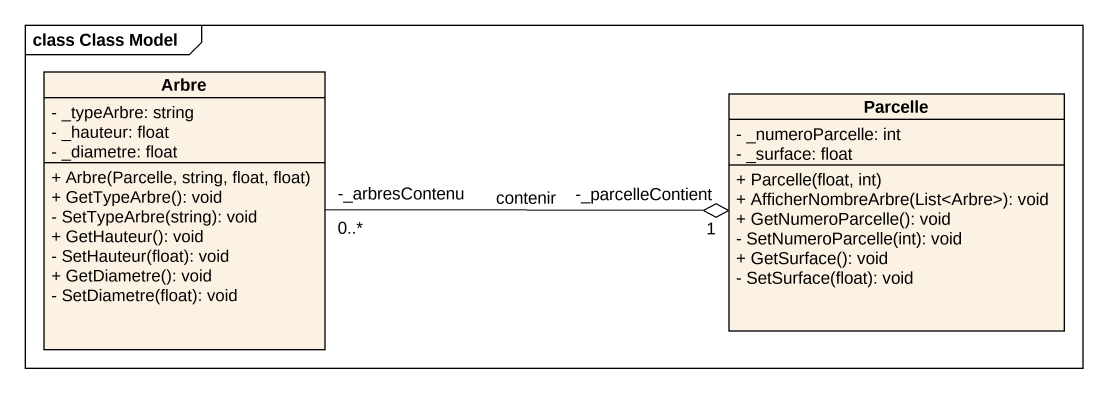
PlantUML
@startuml
mainframe class Class Model
hide circle
hide empty members
skinparam classAttributeIconSize 0
class Arbre {
  - _typeArbre: string
  - _hauteur: float
  - _diametre: float
  + Arbre(Parcelle, string, float, float)
  + GetTypeArbre(): void
  - SetTypeArbre(string): void
  + GetHauteur(): void
  - SetHauteur(float): void
  + GetDiametre(): void
  - SetDiametre(float): void
}
class Parcelle {
  - _numeroParcelle: int
  - _surface: float
  + Parcelle(float, int)
  + AfficherNombreArbre(List<Arbre>): void
  + GetNumeroParcelle(): void
  - SetNumeroParcelle(int): void
  + GetSurface(): void
  - SetSurface(float): void
}
Parcelle "-_parcelleContient\n1" o-left- "-_arbresContenu\n0..*" Arbre : contenir
@enduml
